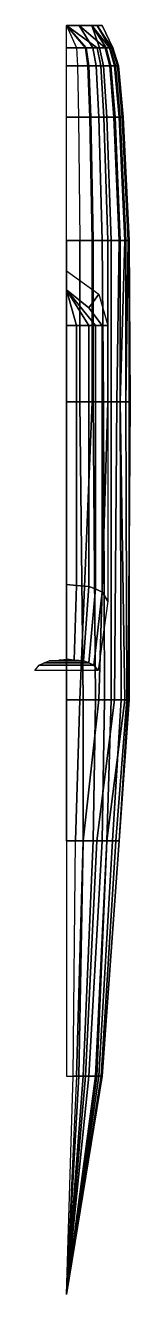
# Model space of a CAD drawing. Extents: x -0.3 to 0.6, y -6 to 5.3.
import ezdxf

# ---------------------------------------------------------------- set-up
doc = ezdxf.new("R2010")
doc.units = 0
doc.layers.add('H2', color=7, linetype='CONTINUOUS')

msp = doc.modelspace()

# ---------------------------------------------------------------- linework, layer by layer
at = {"layer": 'H2'}
for points in [[(0.177096, 5.14, -0.390603), (0.236128, 5.14, -0.375845), (0.113137, 5.34, -0.273137), (0, 5.34, -0.32)], [(0.088548, 5.14, -0.405361), (0.177096, 5.14, -0.390603), (0, 5.34, -0.32)], [(0, 5.34, 0.32), (0, 5.34, 0.32), (0.273023, 5.14, 0.590804), (0.169717, 5.14, 0.62032)], [(0, 5.34, 0.32), (0, 5.34, 0.32), (0.169717, 5.14, 0.62032), (0, 5.14, 0.642457)], [(0.346813, 5.14, 0.524393), (0.273023, 5.14, 0.590804), (0, 5.34, 0.32), (0.113137, 5.34, 0.273137)], [(0.236128, 5.14, -0.375845), (0.29516, 5.14, -0.33895), (0.226274, 5.34, -0.226274), (0.113137, 5.34, -0.273137)], [(0.383708, 5.14, 0.457982), (0.346813, 5.14, 0.524393), (0.113137, 5.34, 0.273137), (0.226274, 5.34, 0.226274)], [(0.354192, 5.14, -0.279918), (0.391087, 5.14, -0.206128), (0.273137, 5.34, -0.113137), (0.226274, 5.34, -0.226274)], [(0.29516, 5.14, -0.33895), (0.354192, 5.14, -0.279918), (0.226274, 5.34, -0.226274)], [(0.405845, 5.14, 0.369434), (0.383708, 5.14, 0.457982), (0.226274, 5.34, 0.226274), (0.273137, 5.34, 0.113137)], [(0.391087, 5.14, -0.206128), (0.413224, 5.14, -0.065927), (0.32, 5.34), (0.273137, 5.34, -0.113137)], [(0.413224, 5.14, 0.32516), (0.405845, 5.14, 0.369434), (0.273137, 5.34, 0.113137), (0.32, 5.34)], [(0.413224, 5.14, -0.065927), (0.413224, 5.14, 0.32516), (0.32, 5.34)], [(0, 5.14, 0.642457), (0.169717, 5.14, 0.62032), (0.190348, 4.98, 0.7107), (0, 4.98, 0.735528)], [(0.099312, 4.98, -0.439664), (0.198624, 4.98, -0.423112), (0.177096, 5.14, -0.390603), (0.088548, 5.14, -0.405361)], [(0.169717, 5.14, 0.62032), (0.273023, 5.14, 0.590804), (0.306212, 4.98, 0.677596), (0.190348, 4.98, 0.7107)], [(0.198624, 4.98, -0.423112), (0.264832, 4.98, -0.40656), (0.236128, 5.14, -0.375845), (0.177096, 5.14, -0.390603)], [(0.264832, 4.98, -0.40656), (0.33104, 4.98, -0.36518), (0.29516, 5.14, -0.33895), (0.236128, 5.14, -0.375845)], [(0.388972, 4.98, 0.603112), (0.306212, 4.98, 0.677596), (0.273023, 5.14, 0.590804), (0.346813, 5.14, 0.524393)], [(0.33104, 4.98, -0.36518), (0.397248, 4.98, -0.298972), (0.354192, 5.14, -0.279918), (0.29516, 5.14, -0.33895)], [(0.430352, 4.98, 0.528628), (0.388972, 4.98, 0.603112), (0.346813, 5.14, 0.524393), (0.383708, 5.14, 0.457982)], [(0.397248, 4.98, -0.298972), (0.438628, 4.98, -0.216212), (0.391087, 5.14, -0.206128), (0.354192, 5.14, -0.279918)], [(0.45518, 4.98, 0.429316), (0.430352, 4.98, 0.528628), (0.383708, 5.14, 0.457982), (0.405845, 5.14, 0.369434)], [(0.438628, 4.98, -0.216212), (0.463456, 4.98, -0.058968), (0.413224, 5.14, -0.065927), (0.391087, 5.14, -0.206128)], [(0.463456, 4.98, 0.37966), (0.45518, 4.98, 0.429316), (0.405845, 5.14, 0.369434), (0.413224, 5.14, 0.32516)], [(0.463456, 4.98, -0.058968), (0.463456, 4.98, 0.37966), (0.413224, 5.14, 0.32516), (0.413224, 5.14, -0.065927)], [(0, 4.98, 0.735528), (0.190348, 4.98, 0.7107), (0.207805, 4.52, 0.735345), (0, 4.52, 0.76245)], [(0.10842, 4.52, -0.52052), (0.21684, 4.52, -0.50245), (0.198624, 4.98, -0.423112), (0.099312, 4.98, -0.439664)], [(0.190348, 4.98, 0.7107), (0.306212, 4.98, 0.677596), (0.334295, 4.52, 0.699205), (0.207805, 4.52, 0.735345)], [(0.21684, 4.52, -0.50245), (0.28912, 4.52, -0.48438), (0.264832, 4.98, -0.40656), (0.198624, 4.98, -0.423112)], [(0.28912, 4.52, -0.48438), (0.3614, 4.52, -0.439205), (0.33104, 4.98, -0.36518), (0.264832, 4.98, -0.40656)], [(0.424645, 4.52, 0.61789), (0.334295, 4.52, 0.699205), (0.306212, 4.98, 0.677596), (0.388972, 4.98, 0.603112)], [(0.3614, 4.52, -0.439205), (0.43368, 4.52, -0.366925), (0.397248, 4.98, -0.298972), (0.33104, 4.98, -0.36518)], [(0.46982, 4.52, 0.536575), (0.424645, 4.52, 0.61789), (0.388972, 4.98, 0.603112), (0.430352, 4.98, 0.528628)], [(0.43368, 4.52, -0.366925), (0.478855, 4.52, -0.276575), (0.438628, 4.98, -0.216212), (0.397248, 4.98, -0.298972)], [(0.496925, 4.52, 0.428155), (0.46982, 4.52, 0.536575), (0.430352, 4.98, 0.528628), (0.45518, 4.98, 0.429316)], [(0.478855, 4.52, -0.276575), (0.50596, 4.52, -0.10491), (0.463456, 4.98, -0.058968), (0.438628, 4.98, -0.216212)], [(0.50596, 4.52, 0.373945), (0.496925, 4.52, 0.428155), (0.45518, 4.98, 0.429316), (0.463456, 4.98, 0.37966)], [(0.50596, 4.52, -0.10491), (0.50596, 4.52, 0.373945), (0.463456, 4.98, 0.37966), (0.463456, 4.98, -0.058968)], [(0, 4.52, 0.76245), (0.207805, 4.52, 0.735345), (0.23, 3.42, 0.8), (0, 3.42, 0.83)], [(0.12, 3.42, -0.59), (0.24, 3.42, -0.57), (0.21684, 4.52, -0.50245), (0.10842, 4.52, -0.52052)], [(0.207805, 4.52, 0.735345), (0.334295, 4.52, 0.699205), (0.37, 3.42, 0.76), (0.23, 3.42, 0.8)], [(0.24, 3.42, -0.57), (0.32, 3.42, -0.55), (0.28912, 4.52, -0.48438), (0.21684, 4.52, -0.50245)], [(0.32, 3.42, -0.55), (0.4, 3.42, -0.5), (0.3614, 4.52, -0.439205), (0.28912, 4.52, -0.48438)], [(0.47, 3.42, 0.67), (0.37, 3.42, 0.76), (0.334295, 4.52, 0.699205), (0.424645, 4.52, 0.61789)], [(0.4, 3.42, -0.5), (0.48, 3.42, -0.42), (0.43368, 4.52, -0.366925), (0.3614, 4.52, -0.439205)], [(0.52, 3.42, 0.58), (0.47, 3.42, 0.67), (0.424645, 4.52, 0.61789), (0.46982, 4.52, 0.536575)], [(0.48, 3.42, -0.42), (0.53, 3.42, -0.32), (0.478855, 4.52, -0.276575), (0.43368, 4.52, -0.366925)], [(0.55, 3.42, 0.46), (0.52, 3.42, 0.58), (0.46982, 4.52, 0.536575), (0.496925, 4.52, 0.428155)], [(0.53, 3.42, -0.32), (0.56, 3.42, -0.13), (0.50596, 4.52, -0.10491), (0.478855, 4.52, -0.276575)], [(0.56, 3.42, 0.4), (0.55, 3.42, 0.46), (0.496925, 4.52, 0.428155), (0.50596, 4.52, 0.373945)], [(0.56, 3.42, -0.13), (0.56, 3.42, 0.4), (0.50596, 4.52, 0.373945), (0.50596, 4.52, -0.10491)], [(0, 1.98, -0.6), (0.12, 1.98, -0.59), (0.12, 3.42, -0.59), (0, 3.42, -0.59)], [(0, 3.42, 0.83), (0.23, 3.42, 0.8), (0.23, 1.98, 0.77), (0, 1.98, 0.79)], [(0.12, 1.98, -0.59), (0.24, 1.98, -0.57), (0.24, 3.42, -0.57), (0.12, 3.42, -0.59)], [(0.23, 3.42, 0.8), (0.37, 3.42, 0.76), (0.37, 1.98, 0.7), (0.23, 1.98, 0.77)], [(0.24, 1.98, -0.57), (0.33, 1.98, -0.55), (0.32, 3.42, -0.55), (0.24, 3.42, -0.57)], [(0.33, 1.98, -0.55), (0.4, 1.98, -0.51), (0.4, 3.42, -0.5), (0.32, 3.42, -0.55)], [(0.45, 1.98, 0.62), (0.37, 1.98, 0.7), (0.37, 3.42, 0.76), (0.47, 3.42, 0.67)], [(0.4, 1.98, -0.51), (0.48, 1.98, -0.43), (0.48, 3.42, -0.42), (0.4, 3.42, -0.5)], [(0.48, 1.98, 0.57), (0.45, 1.98, 0.62), (0.47, 3.42, 0.67), (0.52, 3.42, 0.58)], [(0.48, 1.98, -0.43), (0.53, 1.98, -0.33), (0.53, 3.42, -0.32), (0.48, 3.42, -0.42)], [(0.53, 1.98, 0.45), (0.48, 1.98, 0.57), (0.52, 3.42, 0.58), (0.55, 3.42, 0.46)], [(0.53, 1.98, -0.33), (0.57, 1.98, -0.14), (0.56, 3.42, -0.13), (0.53, 3.42, -0.32)], [(0.56, 1.98, 0.32), (0.53, 1.98, 0.45), (0.55, 3.42, 0.46), (0.56, 3.42, 0.4)], [(0.57, 1.98, -0.14), (0.56, 1.98, 0.32), (0.56, 3.42, 0.4), (0.56, 3.42, -0.13)], [(0, -0.68, -0.54), (0.15, -0.68, -0.53), (0.12, 1.98, -0.59), (0, 1.98, -0.6)], [(0, 1.98, 0.79), (0.23, 1.98, 0.77), (0.12, -0.68, 0.67), (0, -0.68, 0.68)], [(0.15, -0.68, -0.53), (0.26, -0.68, -0.51), (0.24, 1.98, -0.57), (0.12, 1.98, -0.59)], [(0.23, 1.98, 0.77), (0.37, 1.98, 0.7), (0.29, -0.68, 0.64), (0.12, -0.68, 0.67)], [(0.26, -0.68, -0.51), (0.34, -0.68, -0.48), (0.33, 1.98, -0.55), (0.24, 1.98, -0.57)], [(0.43, -0.68, 0.56), (0.29, -0.68, 0.64), (0.37, 1.98, 0.7), (0.45, 1.98, 0.62)], [(0.34, -0.68, -0.48), (0.4, -0.68, -0.44), (0.4, 1.98, -0.51), (0.33, 1.98, -0.55)], [(0.4, -0.68, -0.44), (0.49, -0.68, -0.34), (0.48, 1.98, -0.43), (0.4, 1.98, -0.51)], [(0.52, -0.68, 0.44), (0.43, -0.68, 0.56), (0.45, 1.98, 0.62), (0.48, 1.98, 0.57)], [(0.49, -0.68, -0.34), (0.54, -0.68, -0.23), (0.53, 1.98, -0.33), (0.48, 1.98, -0.43)], [(0.54, -0.68, 0.38), (0.52, -0.68, 0.44), (0.48, 1.98, 0.57), (0.53, 1.98, 0.45)], [(0.54, -0.68, -0.23), (0.55, -0.68, -0.14), (0.57, 1.98, -0.14), (0.53, 1.98, -0.33)], [(0.56, -0.68, 0.24), (0.54, -0.68, 0.38), (0.53, 1.98, 0.45), (0.56, 1.98, 0.32)], [(0.55, -0.68, -0.14), (0.56, -0.68, 0.24), (0.56, 1.98, 0.32), (0.57, 1.98, -0.14)], [(0, -1.94, -0.47), (0.15, -1.94, -0.45), (0.15, -0.68, -0.53), (0, -0.68, -0.54)], [(0, -0.68, 0.68), (0.12, -0.68, 0.67), (0.08, -1.94, 0.64), (0, -1.94, 0.64)], [(0.12, -0.68, 0.67), (0.29, -0.68, 0.64), (0.15, -1.94, 0.63), (0.08, -1.94, 0.64)], [(0.15, -1.94, -0.45), (0.24, -1.94, -0.41), (0.26, -0.68, -0.51), (0.15, -0.68, -0.53)], [(0.27, -1.94, 0.58), (0.15, -1.94, 0.63), (0.29, -0.68, 0.64), (0.43, -0.68, 0.56)], [(0.24, -1.94, -0.41), (0.32, -1.94, -0.35), (0.34, -0.68, -0.48), (0.26, -0.68, -0.51)], [(0.36, -1.94, 0.52), (0.27, -1.94, 0.58), (0.43, -0.68, 0.56), (0.52, -0.68, 0.44)], [(0.32, -1.94, -0.35), (0.36, -1.94, -0.31), (0.4, -0.68, -0.44), (0.34, -0.68, -0.48)], [(0.36, -1.94, -0.31), (0.41, -1.94, -0.23), (0.49, -0.68, -0.34), (0.4, -0.68, -0.44)], [(0.44, -1.94, 0.39), (0.36, -1.94, 0.52), (0.52, -0.68, 0.44), (0.54, -0.68, 0.38)], [(0.41, -1.94, -0.23), (0.44, -1.94, -0.15), (0.54, -0.68, -0.23), (0.49, -0.68, -0.34)], [(0.44, -1.94, -0.15), (0.47, -1.94, -0.01), (0.55, -0.68, -0.14), (0.54, -0.68, -0.23)], [(0.47, -1.94, 0.28), (0.44, -1.94, 0.39), (0.54, -0.68, 0.38), (0.56, -0.68, 0.24)], [(0.47, -1.94, -0.01), (0.47, -1.94, 0.28), (0.56, -0.68, 0.24), (0.55, -0.68, -0.14)], [(0, -4.04, -0.25), (0.09, -4.04, -0.25), (0.15, -1.94, -0.45), (0, -1.94, -0.47)], [(0.08, -1.94, 0.64), (0.15, -1.94, 0.63), (0.11, -4.04, 0.41), (0.06, -4.04, 0.42)], [(0.09, -4.04, -0.25), (0.15, -4.04, -0.23), (0.24, -1.94, -0.41), (0.15, -1.94, -0.45)], [(0.17, -4.04, 0.39), (0.11, -4.04, 0.41), (0.15, -1.94, 0.63), (0.27, -1.94, 0.58)], [(0.15, -4.04, -0.23), (0.2, -4.04, -0.2), (0.32, -1.94, -0.35), (0.24, -1.94, -0.41)], [(0.26, -4.04, 0.32), (0.17, -4.04, 0.39), (0.27, -1.94, 0.58), (0.36, -1.94, 0.52)], [(0.2, -4.04, -0.2), (0.27, -4.04, -0.13), (0.36, -1.94, -0.31), (0.32, -1.94, -0.35)], [(0.31, -4.04, 0.24), (0.26, -4.04, 0.32), (0.36, -1.94, 0.52), (0.44, -1.94, 0.39)], [(0.27, -4.04, -0.13), (0.29, -4.04, -0.1), (0.41, -1.94, -0.23), (0.36, -1.94, -0.31)], [(0.29, -4.04, -0.1), (0.31, -4.04, -0.03), (0.44, -1.94, -0.15), (0.41, -1.94, -0.23)], [(0.32, -4.04, 0.15), (0.31, -4.04, 0.24), (0.44, -1.94, 0.39), (0.47, -1.94, 0.28)], [(0.31, -4.04, -0.03), (0.32, -4.04, 0.03), (0.47, -1.94, -0.01), (0.44, -1.94, -0.15)], [(0.32, -4.04, 0.03), (0.32, -4.04, 0.15), (0.47, -1.94, 0.28), (0.47, -1.94, -0.01)], [(0, -5.99, 0.11), (0, -5.99, 0.11), (0.15, -4.04, -0.23), (0.09, -4.04, -0.25)], [(0, -5.99, 0.11), (0, -5.99, 0.11), (0.2, -4.04, -0.2), (0.15, -4.04, -0.23)], [(0, -5.99, 0.11), (0, -5.99, 0.11), (0.27, -4.04, -0.13), (0.2, -4.04, -0.2)], [(0, -5.99, 0.11), (0, -5.99, 0.11), (0.29, -4.04, -0.1), (0.27, -4.04, -0.13)], [(0, -5.99, 0.11), (0, -5.99, 0.11), (0.31, -4.04, -0.03), (0.29, -4.04, -0.1)], [(0, -5.99, 0.11), (0, -5.99, 0.11), (0.32, -4.04, 0.03), (0.31, -4.04, -0.03)], [(0, -5.99, 0.11), (0, -5.99, 0.11), (0.32, -4.04, 0.15), (0.32, -4.04, 0.03)], [(0, -5.99, 0.11), (0, -5.99, 0.11), (0.31, -4.04, 0.24), (0.32, -4.04, 0.15)], [(0, -5.99, 0.11), (0, -5.99, 0.11), (0.26, -4.04, 0.32), (0.31, -4.04, 0.24)], [(0, -5.99, 0.11), (0, -5.99, 0.11), (0.17, -4.04, 0.39), (0.26, -4.04, 0.32)], [(0.06, -4.04, 0.42), (0.11, -4.04, 0.41), (0, -5.99, 0.11)], [(0, -5.99, 0.11), (0, -5.99, 0.11), (0.11, -4.04, 0.41), (0.17, -4.04, 0.39)]]:
    msp.add_3dface(points, dxfattribs=at)
at = {"layer": 'H2', "color": 2}
for points in [[(0, 3.147924, 0.822442), (0.29, 2.94, 0.77), (0.2, 2.82, 0.95), (0, 2.98, 1.02)], [(0.2, 2.82, 0.95), (0.32, 2.66, 0.89), (0.26, 2.66, 0.98), (0, 2.98, 1.02)], [(0, 2.98, 1.02), (0.26, 2.66, 0.98), (0.2, 2.66, 1.03), (0, 2.98, 1.02)], [(0, 2.98, 1.02), (0.2, 2.66, 1.03), (0.09, 2.66, 1.07), (0, 2.98, 1.02)], [(0, 2.98, 1.02), (0.09, 2.66, 1.07), (0, 2.66, 1.08), (0, 2.98, 1.02)], [(0.29, 2.94, 0.77), (0.37, 2.66, 0.72), (0.32, 2.66, 0.89), (0.2, 2.82, 0.95)], [(0, 2.66, 1.08), (0.09, 2.66, 1.07), (0.09, 1.98, 1.05), (0, 1.98, 1.06)], [(0.09, 2.66, 1.07), (0.2, 2.66, 1.03), (0.2, 1.98, 1.01), (0.09, 1.98, 1.05)], [(0.2, 2.66, 1.03), (0.26, 2.66, 0.98), (0.26, 1.98, 0.96), (0.2, 1.98, 1.01)], [(0.26, 2.66, 0.98), (0.32, 2.66, 0.89), (0.32, 1.98, 0.87), (0.26, 1.98, 0.96)], [(0.32, 2.66, 0.89), (0.37, 2.66, 0.72), (0.37, 1.98, 0.7), (0.32, 1.98, 0.87)], [(0, 1.98, 1.06), (0.09, 1.98, 1.05), (0.09, 0.34, 1), (0, 0.35, 1.01)], [(0.09, 1.98, 1.05), (0.2, 1.98, 1.01), (0.2, 0.33, 0.96), (0.09, 0.34, 1)], [(0.2, 1.98, 1.01), (0.26, 1.98, 0.96), (0.26, 0.31, 0.91), (0.2, 0.33, 0.96)], [(0.26, 1.98, 0.96), (0.32, 1.98, 0.87), (0.32, 0.28, 0.82), (0.26, 0.31, 0.91)], [(0.32, 1.98, 0.87), (0.37, 1.98, 0.7), (0.37, 0.2, 0.59), (0.32, 0.28, 0.82)], [(0, 0.35, 1.01), (0.09, 0.34, 1), (0.068823, -0.325892, 0.907646), (0, -0.318245, 0.915293)], [(0.09, 0.34, 1), (0.2, 0.33, 0.96), (0.15294, -0.333539, 0.877058), (0.068823, -0.325892, 0.907646)], [(0.2, 0.33, 0.96), (0.26, 0.31, 0.91), (0.198822, -0.348833, 0.838823), (0.15294, -0.333539, 0.877058)], [(0.26, 0.31, 0.91), (0.32, 0.28, 0.82), (0.244704, -0.371774, 0.77), (0.198822, -0.348833, 0.838823)], [(0.32, 0.28, 0.82), (0.37, 0.2, 0.59), (0.282939, -0.42, 0.640001), (0.244704, -0.371774, 0.77)], [(0.15294, -0.333539, 0.877058), (0.198822, -0.348833, 0.838823), (-0.198822, -0.348833, 0.838823), (-0.15294, -0.333539, 0.877058)], [(0.068823, -0.325892, 0.907646), (0.15294, -0.333539, 0.877058), (-0.15294, -0.333539, 0.877058), (-0.068823, -0.325892, 0.907646)], [(0, -0.318245, 0.915293), (0.068823, -0.325892, 0.907646), (-0.068823, -0.325892, 0.907646), (0, -0.318245, 0.915293)], [(0.244704, -0.371774, 0.77), (0.282939, -0.42, 0.640001), (-0.282939, -0.42, 0.640001), (-0.244704, -0.371774, 0.77)], [(0.198822, -0.348833, 0.838823), (0.244704, -0.371774, 0.77), (-0.244704, -0.371774, 0.77), (-0.198822, -0.348833, 0.838823)]]:
    msp.add_3dface(points, dxfattribs=at)

doc.saveas('drawing.dxf')
